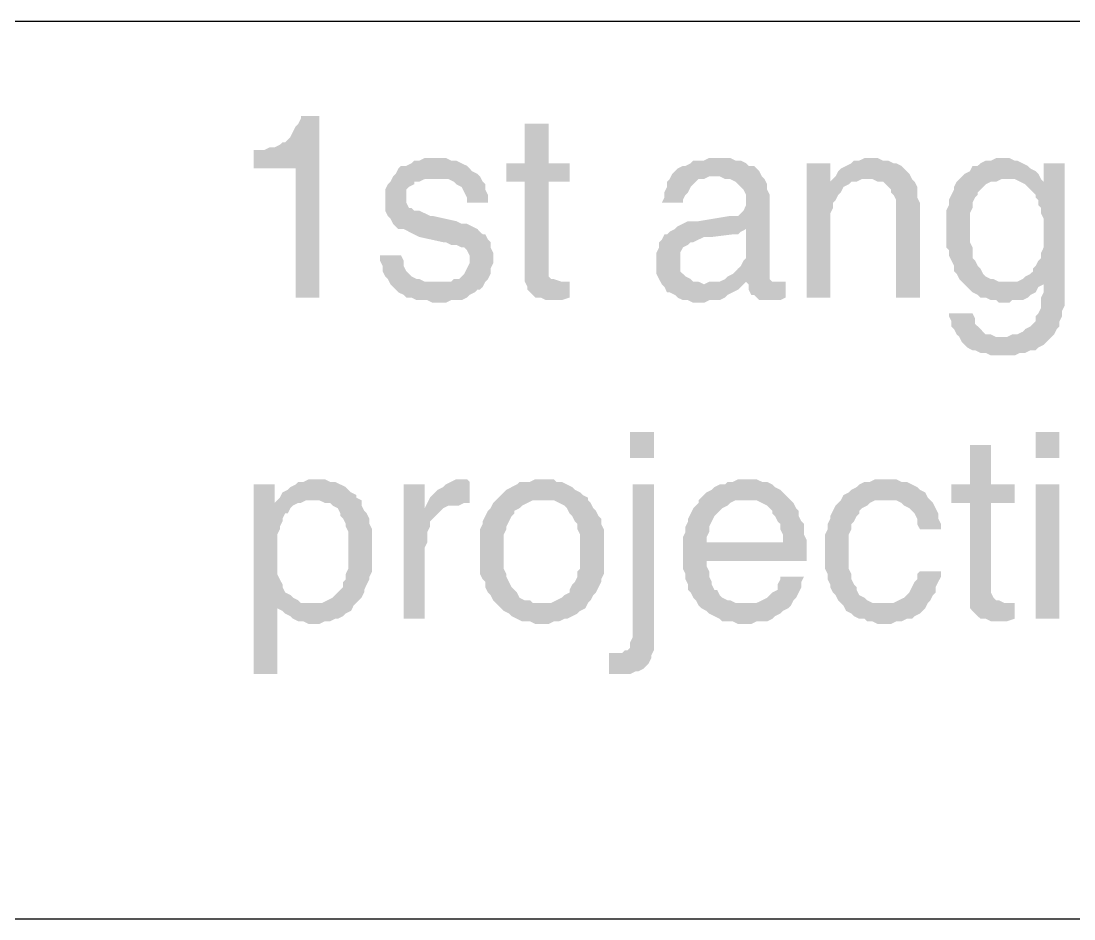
# Model space of a CAD drawing. Header units: millimetres. Extents: x 7018 to 13530, y 4187 to 5692.
# Drawn here: x 7334.14 to 7352.18, y 4544.57 to 4559.96 of the extents above; entities that cross this region are included whole.
import ezdxf

# ---------------------------------------------------------------- set-up
doc = ezdxf.new("R2010")
doc.units = ezdxf.units.MM

msp = doc.modelspace()

# ---------------------------------------------------------------- hatches: boundary and pattern name
at = {"transparency": 33554559}
for points in [[(7339.252, 4558.332), (7338.936, 4558.332), (7338.936, 4558.287), (7338.891, 4558.197), (7338.846, 4558.152), (7338.801, 4558.061), (7338.756, 4557.971), (7338.711, 4557.926), (7338.666, 4557.881), (7338.621, 4557.881), (7338.575, 4557.836), (7338.485, 4557.791), (7338.395, 4557.791), (7338.305, 4557.746), (7338.124, 4557.746), (7338.124, 4557.43), (7338.846, 4557.43), (7338.846, 4555.218), (7339.252, 4555.218)], [(7343.179, 4558.197), (7342.773, 4558.197), (7342.773, 4557.52), (7342.457, 4557.52), (7342.457, 4557.204), (7342.773, 4557.204), (7342.773, 4555.489), (7342.818, 4555.399), (7342.818, 4555.354), (7342.863, 4555.308), (7342.908, 4555.263), (7342.953, 4555.218), (7343.043, 4555.218), (7343.134, 4555.173), (7343.405, 4555.173), (7343.54, 4555.218), (7343.54, 4555.489), (7343.405, 4555.489), (7343.269, 4555.534), (7343.224, 4555.534), (7343.179, 4555.579), (7343.179, 4557.204), (7343.54, 4557.204), (7343.54, 4557.52), (7343.179, 4557.52)], [(7341.238, 4557.61), (7341.058, 4557.61), (7340.967, 4557.565), (7340.877, 4557.565), (7340.832, 4557.52), (7340.742, 4557.475), (7340.651, 4557.475), (7340.606, 4557.43), (7340.561, 4557.339), (7340.516, 4557.294), (7340.471, 4557.204), (7340.426, 4557.159), (7340.381, 4557.069), (7340.381, 4556.707), (7340.426, 4556.617), (7340.471, 4556.572), (7340.516, 4556.482), (7340.561, 4556.437), (7340.606, 4556.392), (7340.697, 4556.392), (7340.787, 4556.346), (7340.877, 4556.301), (7340.967, 4556.256), (7341.374, 4556.166), (7341.419, 4556.166), (7341.509, 4556.121), (7341.599, 4556.121), (7341.69, 4556.076), (7341.735, 4556.076), (7341.78, 4556.031), (7341.825, 4555.94), (7341.825, 4555.805), (7341.78, 4555.715), (7341.735, 4555.624), (7341.69, 4555.579), (7341.644, 4555.534), (7341.554, 4555.534), (7341.509, 4555.489), (7341.283, 4555.489), (7340.471, 4555.444), (7340.516, 4555.399), (7340.561, 4555.354), (7340.606, 4555.308), (7340.697, 4555.263), (7340.742, 4555.218), (7340.832, 4555.218), (7340.922, 4555.173), (7341.103, 4555.173), (7341.193, 4555.128), (7341.419, 4555.128), (7341.509, 4555.173), (7341.69, 4555.173), (7341.78, 4555.218), (7341.825, 4555.263), (7341.915, 4555.308), (7341.96, 4555.354), (7342.005, 4555.354), (7342.051, 4555.399), (7342.096, 4555.489), (7342.141, 4555.534), (7342.186, 4555.624), (7342.186, 4555.715), (7342.231, 4555.805), (7342.231, 4555.895), (7342.231, 4555.985), (7342.186, 4556.076), (7342.186, 4556.166), (7342.141, 4556.211), (7342.096, 4556.301), (7342.051, 4556.301), (7342.005, 4556.346), (7341.96, 4556.392), (7341.87, 4556.437), (7341.78, 4556.482), (7341.69, 4556.482), (7341.599, 4556.527), (7341.193, 4556.617), (7341.148, 4556.617), (7341.058, 4556.662), (7340.967, 4556.707), (7340.877, 4556.707), (7340.832, 4556.753), (7340.787, 4556.753), (7340.742, 4556.843), (7340.742, 4557.069), (7340.787, 4557.114), (7340.877, 4557.159), (7340.877, 4557.204), (7340.967, 4557.204), (7341.058, 4557.249), (7341.238, 4557.249), (7342.005, 4557.294), (7341.96, 4557.339), (7341.87, 4557.384), (7341.825, 4557.43), (7341.78, 4557.475), (7341.69, 4557.52), (7341.599, 4557.565), (7341.509, 4557.565), (7341.419, 4557.61), (7341.328, 4557.61)], [(7346.112, 4557.61), (7345.932, 4557.61), (7345.842, 4557.565), (7345.661, 4557.565), (7345.616, 4557.52), (7345.526, 4557.475), (7345.481, 4557.475), (7345.39, 4557.43), (7345.345, 4557.384), (7345.3, 4557.339), (7345.255, 4557.249), (7345.21, 4557.204), (7345.21, 4557.114), (7345.165, 4557.023), (7345.165, 4556.933), (7345.12, 4556.843), (7345.481, 4556.843), (7345.481, 4556.888), (7345.526, 4556.978), (7345.571, 4557.023), (7345.616, 4557.114), (7345.661, 4557.159), (7345.706, 4557.204), (7345.751, 4557.249), (7345.842, 4557.249), (7345.932, 4557.294), (7346.835, 4557.294), (7346.789, 4557.384), (7346.744, 4557.43), (7346.699, 4557.475), (7346.609, 4557.475), (7346.564, 4557.52), (7346.474, 4557.565), (7346.383, 4557.565), (7346.293, 4557.61), (7346.203, 4557.61)], [(7348.73, 4557.61), (7348.595, 4557.61), (7348.504, 4557.565), (7348.414, 4557.565), (7348.369, 4557.52), (7348.279, 4557.475), (7348.189, 4557.43), (7348.143, 4557.384), (7348.098, 4557.294), (7348.008, 4557.204), (7348.324, 4557.159), (7348.369, 4557.204), (7348.459, 4557.204), (7348.55, 4557.249), (7349.407, 4557.249), (7349.362, 4557.339), (7349.317, 4557.384), (7349.272, 4557.43), (7349.227, 4557.475), (7349.136, 4557.52), (7349.091, 4557.52), (7349.001, 4557.565), (7348.911, 4557.565), (7348.82, 4557.61)], [(7350.987, 4557.61), (7350.851, 4557.61), (7350.761, 4557.565), (7350.671, 4557.565), (7350.581, 4557.52), (7350.535, 4557.475), (7350.445, 4557.475), (7350.4, 4557.384), (7350.31, 4557.339), (7350.265, 4557.294), (7350.22, 4557.249), (7351.167, 4557.249), (7351.258, 4557.204), (7351.348, 4557.159), (7351.664, 4557.204), (7351.619, 4557.249), (7351.619, 4557.249), (7351.573, 4557.339), (7351.528, 4557.384), (7351.438, 4557.43), (7351.393, 4557.475), (7351.303, 4557.52), (7351.212, 4557.565), (7351.167, 4557.565), (7351.077, 4557.61)], [(7348.008, 4557.52), (7347.602, 4557.52), (7347.602, 4555.218), (7348.008, 4555.218), (7348.008, 4556.437), (7348.008, 4556.662), (7348.053, 4556.753), (7348.053, 4556.843), (7348.098, 4556.888), (7348.143, 4556.978), (7348.189, 4557.023), (7348.189, 4557.023), (7348.234, 4557.114), (7348.324, 4557.159), (7348.008, 4557.204)], [(7352.025, 4557.52), (7351.664, 4557.52), (7351.664, 4557.204), (7351.348, 4557.159), (7351.393, 4557.114), (7351.438, 4557.069), (7351.528, 4556.978), (7351.528, 4556.933), (7351.573, 4556.888), (7351.573, 4556.798), (7351.619, 4556.753), (7351.619, 4556.662), (7351.664, 4556.572), (7351.664, 4556.076), (7351.619, 4555.985), (7351.619, 4555.895), (7351.573, 4555.85), (7351.528, 4555.76), (7351.483, 4555.715), (7351.483, 4555.669), (7351.438, 4555.624), (7351.348, 4555.579), (7351.303, 4555.534), (7351.212, 4555.489), (7351.032, 4555.489), (7351.664, 4555.444), (7351.664, 4555.308), (7351.619, 4555.218), (7351.619, 4555.038), (7351.573, 4554.947), (7351.528, 4554.902), (7351.528, 4554.812), (7351.483, 4554.767), (7351.438, 4554.722), (7351.348, 4554.677), (7351.303, 4554.631), (7351.212, 4554.586), (7351.122, 4554.586), (7351.032, 4554.541), (7350.942, 4554.541), (7351.799, 4554.541), (7351.844, 4554.586), (7351.889, 4554.677), (7351.935, 4554.722), (7351.935, 4554.812), (7351.98, 4554.902), (7351.98, 4554.992), (7352.025, 4555.083), (7352.025, 4555.354)], [(7342.005, 4557.294), (7341.238, 4557.249), (7341.464, 4557.249), (7341.554, 4557.204), (7341.599, 4557.159), (7341.599, 4557.159), (7341.69, 4557.114), (7341.735, 4557.023), (7341.78, 4556.933), (7341.78, 4556.843), (7342.141, 4556.843), (7342.141, 4556.978), (7342.096, 4557.069), (7342.096, 4557.159), (7342.051, 4557.204)], [(7346.835, 4557.294), (7346.022, 4557.294), (7346.112, 4557.294), (7346.203, 4557.249), (7346.293, 4557.249), (7346.383, 4557.204), (7346.428, 4557.159), (7346.474, 4557.114), (7346.519, 4557.069), (7346.564, 4556.978), (7346.564, 4556.798), (7346.519, 4556.707), (7346.474, 4556.662), (7346.428, 4556.617), (7346.293, 4556.617), (7345.751, 4556.527), (7345.571, 4556.527), (7345.481, 4556.482), (7345.39, 4556.437), (7345.345, 4556.392), (7346.564, 4556.392), (7346.564, 4555.985), (7346.564, 4555.895), (7346.519, 4555.85), (7346.474, 4555.76), (7346.428, 4555.715), (7346.338, 4555.624), (7346.338, 4555.624), (7346.248, 4555.579), (7346.203, 4555.534), (7346.112, 4555.489), (7345.932, 4555.489), (7345.842, 4555.444), (7345.12, 4555.444), (7345.165, 4555.399), (7345.21, 4555.308), (7345.255, 4555.308), (7345.345, 4555.263), (7345.39, 4555.218), (7345.481, 4555.173), (7345.571, 4555.173), (7345.661, 4555.128), (7345.842, 4555.128), (7345.932, 4555.173), (7346.112, 4555.173), (7346.203, 4555.218), (7346.248, 4555.263), (7346.338, 4555.308), (7346.428, 4555.354), (7346.474, 4555.399), (7346.519, 4555.444), (7346.564, 4555.489), (7347.015, 4555.489), (7346.97, 4555.534), (7346.97, 4556.978), (7346.925, 4557.069), (7346.925, 4557.159), (7346.88, 4557.249)], [(7349.407, 4557.249), (7348.64, 4557.249), (7348.73, 4557.249), (7348.82, 4557.204), (7348.911, 4557.204), (7348.956, 4557.159), (7349.001, 4557.114), (7349.046, 4557.069), (7349.046, 4557.023), (7349.091, 4556.978), (7349.136, 4556.888), (7349.136, 4555.218), (7349.543, 4555.218), (7349.543, 4556.843), (7349.497, 4556.933), (7349.497, 4557.114), (7349.452, 4557.204)], [(7350.22, 4557.249), (7350.174, 4557.204), (7350.129, 4557.114), (7350.129, 4557.069), (7350.084, 4556.978), (7350.039, 4556.888), (7350.039, 4556.798), (7349.994, 4556.707), (7349.994, 4556.076), (7350.039, 4556.031), (7350.039, 4555.94), (7350.084, 4555.85), (7350.129, 4555.76), (7350.129, 4555.669), (7350.174, 4555.624), (7350.22, 4555.534), (7350.265, 4555.489), (7350.31, 4555.444), (7350.4, 4555.354), (7350.445, 4555.308), (7350.535, 4555.263), (7350.581, 4555.218), (7350.671, 4555.218), (7350.761, 4555.173), (7350.851, 4555.173), (7350.896, 4555.128), (7351.077, 4555.128), (7351.122, 4555.173), (7351.303, 4555.173), (7351.393, 4555.218), (7351.438, 4555.263), (7351.528, 4555.308), (7351.573, 4555.399), (7351.664, 4555.444), (7351.664, 4555.444), (7351.032, 4555.489), (7350.896, 4555.489), (7350.806, 4555.534), (7350.761, 4555.534), (7350.671, 4555.579), (7350.626, 4555.624), (7350.581, 4555.715), (7350.535, 4555.76), (7350.49, 4555.85), (7350.445, 4555.895), (7350.445, 4556.076), (7350.4, 4556.166), (7350.4, 4556.662), (7350.445, 4556.753), (7350.445, 4556.843), (7350.49, 4556.933), (7350.535, 4556.978), (7350.535, 4557.023), (7350.581, 4557.069), (7350.626, 4557.114), (7350.671, 4557.159), (7350.761, 4557.204), (7350.851, 4557.204), (7350.942, 4557.249), (7351.032, 4557.249)], [(7345.345, 4556.392), (7345.255, 4556.346), (7345.21, 4556.301), (7345.165, 4556.301), (7345.12, 4556.211), (7345.074, 4556.166), (7345.074, 4556.076), (7345.029, 4555.985), (7345.029, 4555.805), (7345.029, 4555.624), (7345.074, 4555.534), (7345.12, 4555.444), (7345.842, 4555.444), (7345.751, 4555.489), (7345.661, 4555.489), (7345.616, 4555.534), (7345.526, 4555.579), (7345.481, 4555.624), (7345.435, 4555.669), (7345.435, 4555.985), (7345.481, 4556.076), (7345.571, 4556.121), (7345.616, 4556.166), (7345.661, 4556.166), (7345.751, 4556.211), (7345.842, 4556.256), (7345.977, 4556.256), (7346.338, 4556.301), (7346.428, 4556.301), (7346.474, 4556.346), (7346.564, 4556.392)], [(7340.651, 4555.94), (7340.29, 4555.94), (7340.29, 4555.85), (7340.336, 4555.76), (7340.336, 4555.669), (7340.381, 4555.579), (7340.426, 4555.534), (7340.471, 4555.444), (7341.283, 4555.489), (7341.058, 4555.489), (7340.967, 4555.534), (7340.922, 4555.534), (7340.832, 4555.579), (7340.787, 4555.624), (7340.742, 4555.669), (7340.697, 4555.76), (7340.697, 4555.85)], [(7347.015, 4555.489), (7346.564, 4555.489), (7346.609, 4555.444), (7347.105, 4555.489), (7347.06, 4555.489)], [(7347.241, 4555.489), (7347.105, 4555.489), (7346.609, 4555.444), (7346.609, 4555.354), (7346.654, 4555.263), (7346.699, 4555.263), (7346.744, 4555.218), (7346.789, 4555.173), (7347.151, 4555.173), (7347.241, 4555.218)], [(7350.445, 4554.947), (7350.039, 4554.947), (7350.039, 4554.902), (7350.084, 4554.812), (7350.084, 4554.722), (7350.129, 4554.677), (7350.174, 4554.586), (7350.22, 4554.541), (7350.265, 4554.451), (7350.31, 4554.406), (7350.355, 4554.361), (7350.445, 4554.315), (7350.49, 4554.315), (7350.581, 4554.27), (7350.671, 4554.27), (7350.761, 4554.225), (7351.167, 4554.225), (7351.258, 4554.27), (7351.348, 4554.27), (7351.438, 4554.315), (7351.528, 4554.315), (7351.573, 4554.361), (7351.664, 4554.406), (7351.709, 4554.451), (7351.754, 4554.496), (7351.799, 4554.541), (7350.851, 4554.541), (7350.761, 4554.586), (7350.671, 4554.586), (7350.626, 4554.631), (7350.581, 4554.677), (7350.49, 4554.767), (7350.49, 4554.857)], [(7344.984, 4552.465), (7344.984, 4552.916), (7344.578, 4552.916), (7344.578, 4552.465)], [(7351.935, 4552.465), (7351.935, 4552.916), (7351.528, 4552.916), (7351.528, 4552.465)], [(7350.761, 4552.691), (7350.4, 4552.691), (7350.4, 4552.014), (7350.084, 4552.014), (7350.084, 4551.698), (7350.4, 4551.698), (7350.4, 4549.893), (7350.445, 4549.847), (7350.49, 4549.802), (7350.535, 4549.757), (7350.581, 4549.712), (7350.671, 4549.712), (7350.761, 4549.667), (7351.032, 4549.667), (7351.167, 4549.712), (7351.167, 4549.983), (7350.987, 4549.983), (7350.896, 4550.028), (7350.851, 4550.028), (7350.806, 4550.073), (7350.761, 4550.163), (7350.761, 4551.698), (7351.167, 4551.698), (7351.167, 4552.014), (7350.761, 4552.014)], [(7338.485, 4552.014), (7338.124, 4552.014), (7338.124, 4548.764), (7338.53, 4548.764), (7338.53, 4549.938), (7339.117, 4549.983), (7338.936, 4549.983), (7338.891, 4550.028), (7338.801, 4550.073), (7338.756, 4550.118), (7338.666, 4550.163), (7338.621, 4550.254), (7338.621, 4550.299), (7338.575, 4550.389), (7338.53, 4550.479), (7338.53, 4551.156), (7338.575, 4551.246), (7338.575, 4551.292), (7338.621, 4551.382), (7338.621, 4551.427), (7338.666, 4551.517), (7338.711, 4551.517), (7338.756, 4551.608), (7338.801, 4551.653), (7338.891, 4551.698), (7338.485, 4551.698)], [(7339.162, 4552.104), (7339.072, 4552.104), (7338.982, 4552.059), (7338.891, 4552.059), (7338.846, 4552.014), (7338.756, 4551.969), (7338.711, 4551.923), (7338.621, 4551.878), (7338.575, 4551.788), (7338.53, 4551.743), (7338.485, 4551.698), (7338.936, 4551.698), (7339.027, 4551.743), (7339.117, 4551.743), (7339.884, 4551.788), (7339.884, 4551.833), (7339.794, 4551.878), (7339.749, 4551.923), (7339.704, 4551.969), (7339.613, 4552.014), (7339.523, 4552.059), (7339.433, 4552.059), (7339.343, 4552.104), (7339.252, 4552.104)], [(7341.058, 4552.014), (7340.697, 4552.014), (7340.697, 4549.712), (7341.058, 4549.712), (7341.058, 4550.931), (7341.103, 4551.021), (7341.103, 4551.201), (7341.148, 4551.292), (7341.148, 4551.382), (7341.193, 4551.427), (7341.238, 4551.472), (7341.283, 4551.517), (7341.328, 4551.562), (7341.374, 4551.608), (7341.058, 4551.608)], [(7341.69, 4552.104), (7341.599, 4552.104), (7341.509, 4552.059), (7341.419, 4552.014), (7341.374, 4551.969), (7341.283, 4551.923), (7341.238, 4551.878), (7341.148, 4551.788), (7341.148, 4551.788), (7341.103, 4551.698), (7341.825, 4551.698), (7341.825, 4552.059), (7341.78, 4552.104)], [(7343.043, 4552.104), (7342.953, 4552.104), (7342.863, 4552.059), (7342.682, 4552.059), (7342.637, 4552.014), (7342.547, 4551.969), (7342.457, 4551.923), (7342.412, 4551.878), (7342.367, 4551.833), (7342.276, 4551.743), (7342.276, 4551.743), (7342.231, 4551.698), (7342.186, 4551.608), (7342.141, 4551.562), (7342.096, 4551.472), (7342.051, 4551.382), (7342.051, 4551.337), (7342.005, 4551.246), (7342.005, 4550.479), (7342.051, 4550.389), (7342.096, 4550.344), (7342.096, 4550.254), (7342.141, 4550.163), (7342.186, 4550.118), (7342.231, 4550.028), (7342.276, 4549.983), (7343.043, 4549.983), (7342.908, 4549.983), (7342.863, 4550.028), (7342.773, 4550.028), (7342.682, 4550.073), (7342.637, 4550.163), (7342.592, 4550.208), (7342.547, 4550.254), (7342.502, 4550.344), (7342.457, 4550.434), (7342.457, 4550.479), (7342.412, 4550.57), (7342.412, 4551.156), (7342.457, 4551.246), (7342.457, 4551.292), (7342.502, 4551.382), (7342.547, 4551.472), (7342.592, 4551.517), (7342.592, 4551.562), (7342.682, 4551.608), (7342.728, 4551.653), (7342.818, 4551.698), (7342.908, 4551.743), (7343.043, 4551.743), (7343.856, 4551.788), (7343.766, 4551.833), (7343.72, 4551.878), (7343.63, 4551.923), (7343.585, 4551.969), (7343.495, 4552.014), (7343.405, 4552.059), (7343.314, 4552.059), (7343.269, 4552.104), (7343.179, 4552.104)], [(7344.984, 4552.014), (7344.623, 4552.014), (7344.623, 4549.396), (7344.578, 4549.306), (7344.578, 4549.216), (7344.533, 4549.17), (7344.488, 4549.17), (7344.443, 4549.125), (7344.217, 4549.125), (7344.217, 4548.764), (7344.578, 4548.764), (7344.668, 4548.809), (7344.713, 4548.809), (7344.804, 4548.854), (7344.849, 4548.9), (7344.894, 4548.945), (7344.939, 4549.035), (7344.939, 4549.08), (7344.984, 4549.17), (7344.984, 4549.396)], [(7346.564, 4552.104), (7346.428, 4552.104), (7346.338, 4552.059), (7346.248, 4552.059), (7346.203, 4552.014), (7346.112, 4552.014), (7346.022, 4551.969), (7345.977, 4551.923), (7345.887, 4551.878), (7345.842, 4551.833), (7345.751, 4551.743), (7346.744, 4551.743), (7346.835, 4551.698), (7346.925, 4551.653), (7346.97, 4551.608), (7347.015, 4551.562), (7347.015, 4551.517), (7347.06, 4551.472), (7347.105, 4551.382), (7347.151, 4551.337), (7347.151, 4551.246), (7347.196, 4551.156), (7347.196, 4551.021), (7345.481, 4551.021), (7345.481, 4550.57), (7345.526, 4550.479), (7345.526, 4550.389), (7345.571, 4550.299), (7345.571, 4550.208), (7345.616, 4550.163), (7345.661, 4550.073), (7345.706, 4550.028), (7345.751, 4549.938), (7346.564, 4549.983), (7346.383, 4549.983), (7346.293, 4550.028), (7346.248, 4550.028), (7346.158, 4550.073), (7346.112, 4550.118), (7346.067, 4550.208), (7346.022, 4550.208), (7345.977, 4550.299), (7345.977, 4550.344), (7345.932, 4550.434), (7345.932, 4550.524), (7345.887, 4550.615), (7345.887, 4550.705), (7347.602, 4550.705), (7347.602, 4551.066), (7347.557, 4551.156), (7347.557, 4551.337), (7347.512, 4551.382), (7347.466, 4551.472), (7347.466, 4551.562), (7347.421, 4551.608), (7347.376, 4551.698), (7347.331, 4551.743), (7347.286, 4551.788), (7347.196, 4551.878), (7347.151, 4551.923), (7347.06, 4551.969), (7347.015, 4552.014), (7346.925, 4552.059), (7346.835, 4552.059), (7346.744, 4552.104), (7346.654, 4552.104)], [(7348.956, 4552.104), (7348.775, 4552.104), (7348.685, 4552.059), (7348.595, 4552.059), (7348.504, 4552.014), (7348.459, 4551.969), (7348.369, 4551.923), (7348.324, 4551.878), (7348.234, 4551.833), (7348.189, 4551.743), (7349.136, 4551.743), (7349.227, 4551.698), (7349.272, 4551.653), (7349.362, 4551.608), (7349.407, 4551.562), (7349.452, 4551.517), (7349.497, 4551.427), (7349.497, 4551.337), (7349.543, 4551.246), (7349.904, 4551.246), (7349.904, 4551.337), (7349.858, 4551.427), (7349.858, 4551.517), (7349.813, 4551.608), (7349.768, 4551.698), (7349.723, 4551.743), (7349.678, 4551.788), (7349.633, 4551.878), (7349.633, 4551.878), (7349.543, 4551.923), (7349.497, 4551.969), (7349.407, 4552.014), (7349.317, 4552.059), (7349.227, 4552.059), (7349.136, 4552.104), (7349.046, 4552.104)], [(7351.935, 4549.712), (7351.935, 4552.014), (7351.528, 4552.014), (7351.528, 4549.712)], [(7339.884, 4551.788), (7339.117, 4551.743), (7339.252, 4551.743), (7339.343, 4551.698), (7339.433, 4551.698), (7339.478, 4551.653), (7339.568, 4551.608), (7339.613, 4551.517), (7339.613, 4551.472), (7339.659, 4551.427), (7339.704, 4551.337), (7339.704, 4551.292), (7339.749, 4551.201), (7339.749, 4550.885), (7339.749, 4550.57), (7339.704, 4550.479), (7339.704, 4550.389), (7339.659, 4550.344), (7339.659, 4550.254), (7339.613, 4550.208), (7339.568, 4550.163), (7339.523, 4550.118), (7339.478, 4550.073), (7339.388, 4550.028), (7339.298, 4549.983), (7339.117, 4549.983), (7338.53, 4549.938), (7338.53, 4549.893), (7338.621, 4549.847), (7338.666, 4549.802), (7338.756, 4549.757), (7338.801, 4549.712), (7338.891, 4549.667), (7338.982, 4549.667), (7339.072, 4549.622), (7339.252, 4549.622), (7339.343, 4549.667), (7339.433, 4549.667), (7339.523, 4549.712), (7339.568, 4549.712), (7339.659, 4549.757), (7339.704, 4549.802), (7339.794, 4549.847), (7339.839, 4549.938), (7339.884, 4549.983), (7339.929, 4550.028), (7339.975, 4550.073), (7340.02, 4550.163), (7340.02, 4550.208), (7340.065, 4550.299), (7340.11, 4550.389), (7340.11, 4550.434), (7340.155, 4550.524), (7340.155, 4551.246), (7340.11, 4551.337), (7340.11, 4551.427), (7340.065, 4551.517), (7340.02, 4551.562), (7339.975, 4551.653), (7339.975, 4551.743)], [(7341.103, 4551.698), (7341.058, 4551.608), (7341.374, 4551.608), (7341.464, 4551.653), (7341.644, 4551.653), (7341.735, 4551.698)], [(7343.856, 4551.788), (7343.043, 4551.743), (7343.269, 4551.743), (7343.359, 4551.698), (7343.45, 4551.653), (7343.495, 4551.608), (7343.54, 4551.517), (7343.585, 4551.472), (7343.63, 4551.382), (7343.675, 4551.337), (7343.675, 4551.246), (7343.72, 4551.156), (7343.72, 4550.57), (7343.675, 4550.524), (7343.675, 4550.434), (7343.63, 4550.344), (7343.585, 4550.299), (7343.54, 4550.208), (7343.54, 4550.163), (7343.45, 4550.118), (7343.405, 4550.073), (7343.314, 4550.028), (7343.224, 4549.983), (7342.276, 4549.983), (7342.367, 4549.893), (7342.412, 4549.847), (7342.502, 4549.802), (7342.547, 4549.757), (7342.637, 4549.712), (7342.728, 4549.667), (7342.863, 4549.667), (7342.953, 4549.622), (7343.179, 4549.622), (7343.269, 4549.667), (7343.359, 4549.667), (7343.45, 4549.712), (7343.495, 4549.712), (7343.585, 4549.757), (7343.675, 4549.802), (7343.72, 4549.847), (7343.811, 4549.893), (7343.856, 4549.983), (7343.856, 4549.983), (7343.901, 4550.028), (7343.946, 4550.118), (7343.991, 4550.163), (7344.036, 4550.254), (7344.082, 4550.344), (7344.082, 4550.389), (7344.127, 4550.479), (7344.127, 4550.885), (7344.127, 4551.246), (7344.082, 4551.337), (7344.082, 4551.427), (7344.036, 4551.472), (7343.991, 4551.562), (7343.946, 4551.608), (7343.901, 4551.698), (7343.856, 4551.743)], [(7345.751, 4551.743), (7345.751, 4551.698), (7345.706, 4551.653), (7345.661, 4551.608), (7345.616, 4551.517), (7345.571, 4551.427), (7345.571, 4551.382), (7345.526, 4551.292), (7345.526, 4551.201), (7345.481, 4551.111), (7345.481, 4551.021), (7345.887, 4551.021), (7345.887, 4551.111), (7345.932, 4551.201), (7345.932, 4551.292), (7345.977, 4551.382), (7346.022, 4551.472), (7346.067, 4551.517), (7346.112, 4551.562), (7346.158, 4551.608), (7346.248, 4551.653), (7346.293, 4551.698), (7346.383, 4551.743), (7346.564, 4551.743)], [(7348.189, 4551.743), (7348.143, 4551.698), (7348.098, 4551.653), (7348.053, 4551.562), (7348.008, 4551.472), (7348.008, 4551.427), (7347.963, 4551.337), (7347.963, 4551.246), (7347.918, 4551.156), (7347.918, 4550.57), (7347.963, 4550.479), (7347.963, 4550.389), (7348.008, 4550.299), (7348.008, 4550.254), (7348.053, 4550.163), (7348.098, 4550.118), (7348.143, 4550.028), (7348.189, 4549.983), (7348.956, 4549.983), (7348.73, 4549.983), (7348.64, 4550.028), (7348.595, 4550.073), (7348.504, 4550.118), (7348.459, 4550.208), (7348.459, 4550.254), (7348.414, 4550.299), (7348.369, 4550.389), (7348.369, 4550.479), (7348.324, 4550.57), (7348.324, 4551.156), (7348.369, 4551.246), (7348.369, 4551.337), (7348.414, 4551.382), (7348.459, 4551.472), (7348.504, 4551.517), (7348.504, 4551.562), (7348.55, 4551.608), (7348.64, 4551.653), (7348.685, 4551.698), (7348.775, 4551.743), (7348.956, 4551.743)], [(7347.557, 4550.434), (7347.151, 4550.434), (7347.151, 4550.389), (7347.105, 4550.299), (7347.105, 4550.208), (7347.015, 4550.163), (7346.97, 4550.118), (7346.925, 4550.073), (7346.835, 4550.028), (7346.744, 4549.983), (7346.564, 4549.983), (7345.751, 4549.938), (7345.751, 4549.938), (7345.797, 4549.893), (7345.887, 4549.847), (7345.932, 4549.802), (7346.022, 4549.757), (7346.112, 4549.712), (7346.158, 4549.667), (7346.338, 4549.667), (7346.428, 4549.622), (7346.654, 4549.622), (7346.744, 4549.667), (7346.925, 4549.667), (7347.015, 4549.712), (7347.06, 4549.757), (7347.151, 4549.802), (7347.196, 4549.847), (7347.286, 4549.893), (7347.331, 4549.938), (7347.376, 4550.028), (7347.421, 4550.073), (7347.466, 4550.163), (7347.512, 4550.254), (7347.512, 4550.344)], [(7349.904, 4550.524), (7349.543, 4550.524), (7349.497, 4550.479), (7349.497, 4550.389), (7349.452, 4550.344), (7349.407, 4550.254), (7349.362, 4550.163), (7349.317, 4550.118), (7349.272, 4550.073), (7349.181, 4550.028), (7349.091, 4549.983), (7348.189, 4549.983), (7348.234, 4549.938), (7348.279, 4549.847), (7348.369, 4549.802), (7348.414, 4549.757), (7348.504, 4549.712), (7348.595, 4549.712), (7348.64, 4549.667), (7348.73, 4549.667), (7348.82, 4549.622), (7349.046, 4549.622), (7349.136, 4549.667), (7349.227, 4549.667), (7349.317, 4549.712), (7349.407, 4549.712), (7349.452, 4549.757), (7349.543, 4549.802), (7349.588, 4549.847), (7349.633, 4549.893), (7349.678, 4549.983), (7349.723, 4550.028), (7349.768, 4550.118), (7349.813, 4550.163), (7349.813, 4550.254), (7349.858, 4550.344), (7349.904, 4550.434)]]:
    msp.add_hatch(color=256, dxfattribs=at).paths.add_polyline_path(points)

# ---------------------------------------------------------------- linework, layer by layer
for points in [[(7037.526, 4559.957), (7433.963, 4559.957)], [(7037.526, 4544.567), (7386.596, 4544.567)]]:
    msp.add_lwpolyline(points)

doc.saveas('drawing.dxf')
